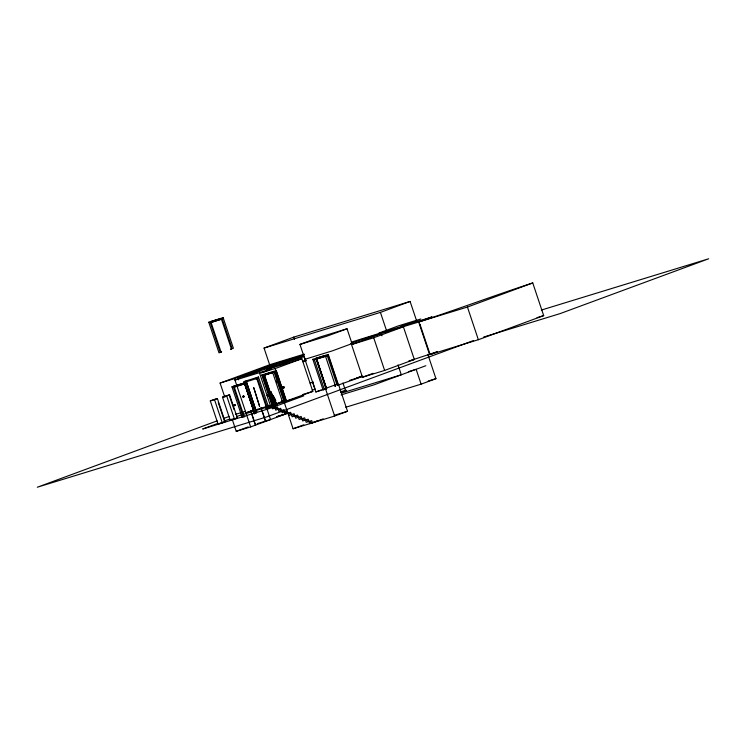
<?xml version="1.0" encoding="UTF-8"?>
<svg xmlns="http://www.w3.org/2000/svg" width="746" height="746" viewBox="0 0 746 746"><rect width="100%" height="100%" fill="white"/><g stroke="black" fill="none" stroke-linecap="round" stroke-linejoin="round"><path stroke-width="1.12" d="M273.484 397.021C271.106 398.802 268 385.757 271.917 395.026M274.09 397.282L275.395 401.171L275.75 400.388L274.09 397.282L270.649 392.415L270.854 391.715L270.173 392.107M275.666 405.404L275.936 405.218A1.119 0.802 55.6 0 1 276.281 404.696L274.826 400.602L276.617 404.435L276.011 404.882A1.119 0.802 55.6 0 0 275.666 405.404L276.029 405.432A2.863 2.042 55.6 0 1 276.925 404.957L276.673 404.658C276.952 402.318 273.017 399.66 274.024 399.073L273.017 397.254L274.91 401.301M277.074 404.929L275.19 401.273L275.666 400.984M221.413 319.288L220.816 319.512L221.18 318.421L208.768 322.225L219.007 352.821L219.669 352.616L220.266 352.392L210.325 322.692L222.793 318.784L223.157 317.684L210.745 321.489L221.058 352.103L221.646 351.879L220.984 352.084M244.007 384.115L244.38 383.043L254.61 413.62L253.948 413.825L254.545 413.601L244.604 383.901L244.007 384.115L244.371 383.024L231.959 386.829L242.198 417.424L242.86 417.219L243.457 417.005L233.517 387.295L245.984 383.388L246.357 382.297L233.946 386.102L244.25 416.706L244.847 416.492L244.175 416.697M256.699 378.604L256.102 378.819L256.475 377.728L266.704 408.323L266.042 408.528L266.704 408.323M258.452 377L268.691 407.586L267.432 408.015L257.491 378.306L258.452 377L244.063 381.532L254.293 412.128L255.552 411.708M273.073 405.237L263.133 375.536L274.22 372.133L274.286 371.154L261.874 374.958L272.113 405.554M325.489 356.401L324.902 356.616L325.265 355.525L312.854 359.33L323.093 389.925L324.351 389.496L314.411 359.796L327.867 355.525L328.24 354.425L315.819 358.229M220.816 319.512L221.189 318.43L231.419 349.007L230.756 349.212L231.419 349.007M256.102 378.819L256.475 377.737M273.922 372.245L274.295 371.163L284.524 401.749M324.902 356.616L325.275 355.534L335.504 386.12L334.842 386.325L335.43 386.102M273.484 399.436L273.763 399.25A4.075 2.9 55.6 0 1 270.835 398.588L271.404 397.562A2.695 1.921 55.6 0 0 273.493 398.084L273.223 398.271A2.695 1.921 55.6 0 1 271.134 397.749M271.404 397.562L270.835 398.588M274.742 400.91L273.931 401.926L274.341 400.294M274.192 402.066L274.901 401.087M274.584 401.861L273.987 401.357L274.388 400.462M271.012 391.986L270.378 392.601L271.647 393.468M276.029 405.432L276.346 405.19A2.863 2.042 55.6 0 1 277.195 404.77L277.344 404.742M270.248 391.725L269.791 392.004M270.854 391.715L270.602 392.247M270.686 393.478L271.152 393.207M271.619 393.86L271.078 394.149M271.479 394.839L272.215 394.401M271.852 394.876L272.402 394.625L271.376 393.655M271.563 395.268L272.402 394.625L271.572 395.194M273.549 396.359L272.374 395.119M274.174 399.371L273.633 399.688M274.062 400.481L274.631 400.154L274.118 400.649M273.474 396.312L272.831 396.546L273.213 397.208M273.707 397.525L273.278 396.546M276.011 404.882L276.579 404.556M210.325 322.692L208.768 322.225M211.118 322.393L222.793 318.784M269.912 365.587L264.056 348.074L293.747 337.117L410.113 301.44L416.762 321.302M264.056 348.074L380.423 312.397L410.113 301.44M326.561 388.675L316.546 358.751L326.133 388.843L326.729 388.619L315.838 391.948L299.939 344.419L319.754 337.117L347.039 328.772L352.009 343.617L332.194 350.918L304.928 359.283M347.039 328.772L327.224 336.064L299.957 344.428M224.826 397.217L220.089 383.062L270.173 364.58L304.191 354.154M220.089 383.062L234.496 378.642L271.712 364.915L304.517 354.854M238.552 379.807L237.825 377.625L257.612 370.324L300.843 357.073M302.745 356.262L281.046 364.374L237.825 377.625M261.827 372.552L271.507 368.972L234.934 380.18L259.897 370.986M285.242 401.441L312.798 391.408L301.86 358.733L277.316 367.797L259.627 373.354L270.556 406.029M351.394 342.116L432.093 316.901L416.231 322.748L361.036 339.663L350.611 343.514M264.811 374.912L262.834 375.648L261.874 374.958M378.856 333.089L398.644 325.788L420.809 318.99L401.022 326.291M233.517 387.295L231.959 386.829M234.309 387.006L245.984 383.388M351.534 344.559L373.699 337.761L403.39 326.804L414.319 359.479L384.628 370.436L362.472 377.234L351.534 344.559L381.225 333.602L381.952 335.775M314.411 359.796L312.854 359.33M418.665 321.992C456.888 309.553 494.533 295.397 532.756 282.939L543.685 315.614L478.363 339.719L429.603 354.667L418.665 321.992L467.434 307.044L532.756 282.939M210.297 400.9L217.403 398.55L225.133 421.649L222.233 422.712L218.028 424.008L210.297 400.9L217.403 398.55M222.494 397.17L229.591 394.811L237.321 417.909L234.421 418.982L230.225 420.268L222.494 397.17L229.591 394.811M276.99 382.12L278.034 381.765L276.99 382.12L277.232 381.197M242.767 396.378L243.811 396.023L244.063 396.769L243.019 397.124L242.767 396.378L243.811 396.023M233.88 405.013L234.925 404.658L235.176 405.404L234.375 404.826L234.132 405.749L235.176 405.404M282.249 387.127L282.995 386.848L283.377 387.976L284.217 387.715L283.844 386.587L282.249 387.127L282.622 388.256L283.461 387.995L283.088 386.866L283.844 386.587M234.132 405.749L234.626 405.572M282.622 388.256L284.217 387.715M267.264 395.408L268.858 394.876L268.01 395.128L268.392 396.257L267.637 396.536L267.264 395.408L268.103 395.147L268.476 396.275L269.231 396.005L267.637 396.536M217.133 420.865L37.3 487.231L266.518 416.958L473.598 340.53M223.669 418.45L229.115 416.436M252.269 410.496L245.863 412.855L253.621 410.477M217.823 423.411L202.67 429.006L269.166 408.621L303.808 395.837L237.312 416.221M224.322 421.014L229.731 419.019M218.028 424.008L225.133 421.649M230.225 420.268L237.321 417.909M272.598 372.235L282.436 401.646L272.775 405.348M283.862 401.954L284.45 401.73M315.838 391.948L321.228 389.962M324.463 388.769L337.724 384.013M356.336 378.11L361.614 376.161M362.472 377.234L373.075 373.317M409.377 360.961L408.78 361.176L414.319 359.479M410.664 360.486L437.287 351.702M429.603 354.667L437.52 351.748M287.117 410.953L282.165 412.78L280.673 408.323L275.731 410.151L274.239 405.693L269.287 407.521L268.541 405.292L312.471 422.833L323.195 418.87M232.071 418.86L236.24 431.328L248.213 426.908M236.24 431.328L250.647 426.917L287.863 413.181M425.873 365.708L374.38 384.712L341.127 394.904M284.189 402.206L293.075 428.773L303.799 424.819M318.281 420.511L309.702 423.681L308.21 419.224L302.671 420.921L301.179 416.464L295.64 418.161L294.148 413.713L288.609 415.41M293.075 428.773L334.637 416.035L347.505 411.288L338.665 384.861M345.743 407.26L421.108 384.153L435.953 378.67L427.831 354.397M302.783 361.129L306.028 360.038M302.997 361.773L306.252 360.682M310.14 383.099L313.385 382.008M290.66 360.719L304.191 356.569L305.646 360.924M301.86 358.733L266.397 369.606L276.076 366.025M267.534 373.587L270.742 372.608M274.509 372.03L263.431 375.425L273.372 405.134M258.088 378.091L245.024 382.222L244.063 381.532M276.738 381.374L277.298 381.206M243.019 397.124L244.063 396.769M541.372 310.066L708.7 258.769L560.171 313.581L483.706 337.024M234.375 404.826L234.925 404.658M537.036 317.656L543.685 315.614M311.996 390.205L315.12 389.244L312.938 382.707M430.358 354.257L432.568 353.576M235.456 414.375L245.434 411.316M281.764 400.919L283.984 400.248M302.82 394.466L312.798 391.408M349.846 380.301L362.92 376.292L337.211 385.449L327.28 355.739M255.841 409.796L270.248 405.386M278.006 403.008L282.436 401.646M340.54 391.874L346.079 390.167M340.782 392.405L346.321 390.708M408.379 371.676L416.137 369.298L421.108 384.153M341.444 393.123L401.292 374.781L398 364.925M277.885 416.24L290.632 412.333L292.124 416.79L297.663 415.084L299.155 419.541L304.694 417.844L306.186 422.301L311.725 420.604L312.471 422.833M276.524 416.809L285.382 414.095L283.9 409.638L278.948 411.466L277.456 407.008L272.504 408.836L271.264 405.125M257.239 423.653L270.537 419.569L266.024 406.057M428.195 381.047L435.953 378.67M334.208 415.363L347.505 411.288M210.745 321.489L211.715 322.179M233.946 386.102L234.906 386.782M420.418 324.547L419.97 324.212L430.06 354.369M467.434 307.044L478.363 339.719M380.423 312.397L386.652 331M373.699 337.761L384.628 370.436M342.946 382.987L345.883 391.771M328.24 354.425L338.47 385.02M338.143 385.123L328.203 355.422L316.453 359.022L326.394 388.722M316.64 358.975L326.58 388.675M316.192 359.32L326.058 388.825M325.424 388.507L334.637 416.035M293.747 337.117L294.483 339.327M286.501 401.012L276.262 370.417L275.6 371.629L285.541 401.329M276.085 370.967L286.166 401.115M275.143 368.599L286.072 401.273M284.189 401.852L274.099 371.704L262.359 375.303L272.439 405.451M271.712 364.915L272.449 367.107M264.336 374.567L274.453 404.724M264.224 375.135L274.164 404.836M261.165 407.848L265.688 421.359M260.969 407.922L265.492 421.434M246.357 382.297L256.587 412.892L255.328 413.312L245.397 383.612M223.157 317.684L233.395 348.279L232.137 348.708L222.196 318.999M250.731 410.533L255.598 425.089M250.525 410.608L255.402 425.164M243.261 396.201L243.569 396.956M234.496 378.642L250.647 426.917M229.386 395.669L234.058 409.638M236.575 417.154L236.874 418.049M226.691 395.874L234.421 418.982M218.28 402.635L224.686 421.779M214.503 399.614L222.233 422.712M274.024 399.073A4.075 2.9 55.6 0 1 271.591 398.718M247.001 381.486L246.404 381.71L256.344 411.41L256.941 411.195L256.279 411.4L246.04 380.805L247.001 381.486M253.761 387.761L259.627 406.439L253.761 387.761"/></g></svg>
